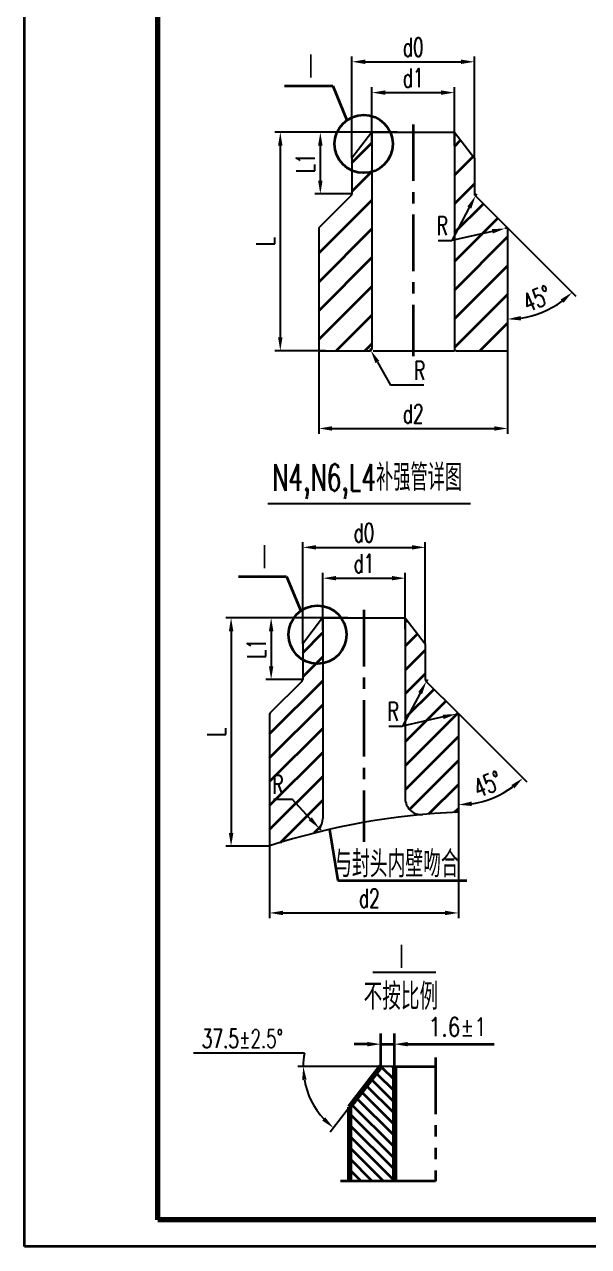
# Model space of a CAD drawing. Header units: millimetres. Extents: x -375 to 18177, y -75 to 6225.
# Drawn here: x -375 to 1212, y -75 to 3366 of the extents above; entities that cross this region are included whole.
import ezdxf
from ezdxf.enums import TextEntityAlignment as Align

# ---------------------------------------------------------------- set-up
doc = ezdxf.new("R2010")
doc.units = ezdxf.units.MM
doc.header["$LTSCALE"] = 5
doc.linetypes.add('CENTER', pattern=[50.8, 31.75, -6.35, 6.35, -6.35])
doc.linetypes.add('PHANTOM', pattern=[63.5, 31.75, -6.35, 6.35, -6.35, 6.35, -6.35])
for name, color, linetype, lineweight in [('1轮廓实线层', 7, 'Continuous', 70), ('2细线层', 4, 'Continuous', 35), ('3中心线层', 1, 'CENTER', 35), ('5剖面线层', 2, 'Continuous', 35), ('6文字层', 3, 'Continuous', 35), ('7标注层', 4, 'Continuous', 35), ('9双点划线层', 6, 'PHANTOM', 35), ('图框层', 7, 'Continuous', 70)]:
    doc.layers.add(name, color=color, linetype=linetype, lineweight=lineweight)
doc.styles.add('HC_GBDIM', font='romans', dxfattribs={"width": 0.667, "bigfont": 'gbcbig'})
doc.styles.add('PC_TEXTSTYLE', font='romans.shx', dxfattribs={"width": 0.8, "bigfont": 'hzfs.shx'})
doc.styles.add('TH_GBDIM', font='romans.shx', dxfattribs={"width": 0.8, "bigfont": 'gbcbig.shx'})
doc.dimstyles.new('HC_GBDIM', dxfattribs={"dimscale": 15, "dimtxt": 3.5, "dimasz": 2.5, "dimexe": 2, "dimexo": 0, "dimgap": 1.5, "dimtad": 1, "dimdec": 1, "dimzin": 0, "dimdsep": 46, "dimtxsty": 'HC_GBDIM', "dimcen": 2.5, "dimclrd": 130, "dimclre": 130, "dimclrt": 3, "dimadec": 0, "dimazin": 0, "dimtfac": 0.714286, "dimtdec": 1, "dimtmove": 0, "dimatfit": 3, "dimfxl": 0, "dimtzin": 0, "dimlwd": -1, "dimlwe": -1, "dimarcsym": 0})
doc.dimstyles.new('TH_GBDIM', dxfattribs={"dimscale": 15, "dimtxt": 3.5, "dimasz": 2.5, "dimexe": 2, "dimexo": 0, "dimgap": 1.5, "dimtad": 1, "dimdec": 1, "dimzin": 0, "dimdsep": 46, "dimtxsty": 'TH_GBDIM', "dimcen": 2.5, "dimclrd": 130, "dimclre": 130, "dimclrt": 3, "dimadec": 0, "dimazin": 0, "dimtfac": 0.714286, "dimtdec": 1, "dimtmove": 0, "dimatfit": 3, "dimfxl": 0, "dimtzin": 0, "dimlwd": -1, "dimlwe": -1, "dimarcsym": 0})

# ---------------------------------------------------------------- blocks, each defined once
blk = doc.blocks.new('*D28')
at = {"color": 130}
for p, q in [((602.3, 3024.2), (602.3, 3188.8)), ((639.8, 3173.8), (796.8, 3173.8)), ((834.3, 3024.2), (834.3, 3188.8))]:
    blk.add_line(p, q, dxfattribs=at)
for points in [[(639.8, 3180), (639.8, 3167.5), (602.3, 3173.8)], [(796.8, 3167.5), (796.8, 3180), (834.3, 3173.8)]]:
    blk.add_solid(points, dxfattribs=at)
at = {"layer": 'Defpoints', "color": 0}
for p in [(834.3, 3173.8), (602.3, 3024.2), (834.3, 3024.2)]:
    blk.add_point(p, dxfattribs=at)
at = {"color": 3, "insert": (718.3, 3215), "char_height": 52.5, "attachment_point": 5, "style": 'HC_GBDIM'}
blk.add_mtext('d1{}{{\\H0.7x;}{}}', dxfattribs=at)
blk = doc.blocks.new('*D29')
at = {"color": 130}
for p, q in [((452.8, 2482.7), (452.8, 2213.2)), ((983.8, 2500), (983.8, 2213.2)), ((490.3, 2228.2), (946.3, 2228.2))]:
    blk.add_line(p, q, dxfattribs=at)
for points in [[(490.3, 2234.4), (490.3, 2221.9), (452.8, 2228.2)], [(946.3, 2221.9), (946.3, 2234.4), (983.8, 2228.2)]]:
    blk.add_solid(points, dxfattribs=at)
at = {"layer": 'Defpoints', "color": 0}
for p in [(452.8, 2482.7), (983.8, 2500), (983.8, 2228.2)]:
    blk.add_point(p, dxfattribs=at)
at = {"color": 3, "insert": (718.3, 2269.4), "char_height": 52.5, "attachment_point": 5, "style": 'HC_GBDIM'}
blk.add_mtext('d2{}{{\\H0.7x;}{}}', dxfattribs=at)
blk = doc.blocks.new('*D30')
at = {"color": 130}
for p, q in [((602, 3062.1), (442.2, 3062.1)), ((457.2, 3024.6), (457.2, 2926)), ((546.1, 2888.5), (442.2, 2888.5))]:
    blk.add_line(p, q, dxfattribs=at)
for points in [[(463.4, 3024.6), (450.9, 3024.6), (457.2, 3062.1)], [(450.9, 2926), (463.4, 2926), (457.2, 2888.5)]]:
    blk.add_solid(points, dxfattribs=at)
at = {"layer": 'Defpoints', "color": 0}
for p in [(602, 3062.1), (457.2, 2888.5), (546.1, 2888.5)]:
    blk.add_point(p, dxfattribs=at)
at = {"color": 3, "insert": (415.9, 2975.3), "char_height": 52.5, "attachment_point": 5, "rotation": 90, "style": 'HC_GBDIM'}
blk.add_mtext('L1{}{{\\H0.7x;}{}}', dxfattribs=at)
blk = doc.blocks.new('*D31')
at = {"color": 130}
blk.add_line((983.8, 2792.9), (1176.1, 2600.6), dxfattribs=at)
blk.add_arc((983.8, 2792.9), 257, 278.3693, 306.6307, dxfattribs=at)
for points in [[(1141.2, 2581.9), (1133, 2591.4), (1165.5, 2611.2)], [(1020.8, 2544.9), (1021.7, 2532.4), (983.8, 2535.9)]]:
    blk.add_solid(points, dxfattribs=at)
at = {"layer": 'Defpoints', "color": 0}
for p in [(892.4, 2884.3), (982.1, 2794.6), (983.8, 2790.4), (1050.3, 2544.7), (983.8, 2447.1)]:
    blk.add_point(p, dxfattribs=at)
at = {"color": 3, "insert": (1066.4, 2593.6), "char_height": 52.5, "attachment_point": 5, "rotation": 22.5, "style": 'HC_GBDIM'}
blk.add_mtext('45%%d{}{{\\H0.7x;}{}}', dxfattribs=at)
blk = doc.blocks.new('*D32')
at = {"color": 130}
for p, q in [((896.6, 2888.5), (893.8, 2883.2)), ((876.2, 2850.1), (826.9, 2757.6)), ((788.5, 2757.6), (826.9, 2757.6))]:
    blk.add_line(p, q, dxfattribs=at)
blk.add_arc((896.6, 2888.5), 6, 225, 241.969, dxfattribs=at)
blk.add_solid([(881.7, 2847.2), (870.6, 2853.1), (893.8, 2883.2)], dxfattribs=at)
at = {"layer": 'Defpoints', "color": 0}
for p in [(893.8, 2883.2), (896.6, 2888.5)]:
    blk.add_point(p, dxfattribs=at)
at = {"color": 3, "insert": (800.2, 2798.9), "char_height": 52.5, "attachment_point": 5, "style": 'HC_GBDIM'}
blk.add_mtext('R{}{{\\H0.7x;}{}}', dxfattribs=at)
blk = doc.blocks.new('*D33')
at = {"color": 130}
for p, q in [((983.4, 2792.7), (977.5, 2791.4)), ((788.5, 2757.6), (826.9, 2757.6)), ((940.9, 2783.2), (826.9, 2757.6))]:
    blk.add_line(p, q, dxfattribs=at)
blk.add_solid([(942.3, 2777.1), (939.5, 2789.3), (977.5, 2791.4)], dxfattribs=at)
at = {"layer": 'Defpoints', "color": 0}
for p in [(977.5, 2791.4), (983.4, 2792.7)]:
    blk.add_point(p, dxfattribs=at)
at = {"color": 3, "insert": (800.2, 2798.9), "char_height": 52.5, "attachment_point": 5, "style": 'HC_GBDIM'}
blk.add_mtext('R{}{{\\H0.7x;}{}}', dxfattribs=at)
blk = doc.blocks.new('*D34')
at = {"color": 130}
for p, q in [((596.3, 2453.1), (599.3, 2447.9)), ((617.7, 2415.2), (654.4, 2349.8)), ((748.1, 2349.8), (654.4, 2349.8))]:
    blk.add_line(p, q, dxfattribs=at)
blk.add_solid([(623.1, 2418.3), (612.2, 2412.2), (599.3, 2447.9)], dxfattribs=at)
at = {"layer": 'Defpoints', "color": 0}
for p in [(596.3, 2453.1), (599.3, 2447.9)]:
    blk.add_point(p, dxfattribs=at)
at = {"color": 3, "insert": (736.4, 2391.1), "char_height": 52.5, "attachment_point": 5, "style": 'HC_GBDIM'}
blk.add_mtext('R{}{{\\H0.7x;}{}}', dxfattribs=at)
blk = doc.blocks.new('*D35')
at = {"color": 130}
for p, q in [((546.1, 2989.1), (546.1, 3275.6)), ((890.6, 2989.1), (890.6, 3275.6)), ((583.6, 3260.6), (853.1, 3260.6))]:
    blk.add_line(p, q, dxfattribs=at)
for points in [[(583.6, 3266.8), (583.6, 3254.3), (546.1, 3260.6)], [(853.1, 3254.3), (853.1, 3266.8), (890.6, 3260.6)]]:
    blk.add_solid(points, dxfattribs=at)
at = {"layer": 'Defpoints', "color": 0}
for p in [(890.6, 3260.6), (546.1, 2989.1), (890.6, 2989.1)]:
    blk.add_point(p, dxfattribs=at)
at = {"color": 3, "insert": (718.3, 3301.8), "char_height": 52.5, "attachment_point": 5, "style": 'HC_GBDIM'}
blk.add_mtext('d0{}{{\\H0.7x;}{}}', dxfattribs=at)
blk = doc.blocks.new('*D36')
at = {"color": 130}
for p, q in [((673.4, 3062.1), (329.6, 3062.1)), ((344.6, 3024.6), (344.6, 2484.6)), ((471.5, 2447.1), (329.6, 2447.1))]:
    blk.add_line(p, q, dxfattribs=at)
for points in [[(350.8, 3024.6), (338.3, 3024.6), (344.6, 3062.1)], [(338.3, 2484.6), (350.8, 2484.6), (344.6, 2447.1)]]:
    blk.add_solid(points, dxfattribs=at)
at = {"layer": 'Defpoints', "color": 0}
for p in [(673.4, 3062.1), (344.6, 2447.1), (471.5, 2447.1)]:
    blk.add_point(p, dxfattribs=at)
at = {"color": 3, "insert": (303.3, 2754.6), "char_height": 52.5, "attachment_point": 5, "rotation": 90, "style": 'HC_GBDIM'}
blk.add_mtext('L{}{{\\H0.7x;}{}}', dxfattribs=at)
blk = doc.blocks.new('*D37')
at = {"color": 130}
for p, q in [((464, 1659.9), (464, 1821.7)), ((501.5, 1806.7), (658.5, 1806.7)), ((696, 1663.4), (696, 1821.7))]:
    blk.add_line(p, q, dxfattribs=at)
for points in [[(501.5, 1812.9), (501.5, 1800.4), (464, 1806.7)], [(658.5, 1800.4), (658.5, 1812.9), (696, 1806.7)]]:
    blk.add_solid(points, dxfattribs=at)
at = {"layer": 'Defpoints', "color": 0}
for p in [(696, 1806.7), (464, 1659.9), (696, 1663.4)]:
    blk.add_point(p, dxfattribs=at)
at = {"color": 3, "insert": (580, 1847.9), "char_height": 52.5, "attachment_point": 5, "style": 'HC_GBDIM'}
blk.add_mtext('d1{}{{\\H0.7x;}{}}', dxfattribs=at)
blk = doc.blocks.new('*D38')
at = {"color": 130}
for p, q in [((845.5, 1190.6), (845.5, 849.3)), ((314.5, 1090.5), (314.5, 849.3)), ((352, 864.3), (808, 864.3))]:
    blk.add_line(p, q, dxfattribs=at)
for points in [[(352, 870.5), (352, 858), (314.5, 864.3)], [(808, 858), (808, 870.5), (845.5, 864.3)]]:
    blk.add_solid(points, dxfattribs=at)
at = {"layer": 'Defpoints', "color": 0}
for p in [(845.5, 1190.6), (314.5, 1090.5), (845.5, 864.3)]:
    blk.add_point(p, dxfattribs=at)
at = {"color": 3, "insert": (595.1, 905.5), "char_height": 52.5, "attachment_point": 5, "style": 'HC_GBDIM'}
blk.add_mtext('d2{}{{\\H0.7x;}{}}', dxfattribs=at)
blk = doc.blocks.new('*D39')
at = {"color": 130}
for p, q in [((463.7, 1695), (303.8, 1695)), ((318.8, 1657.5), (318.8, 1559)), ((407.7, 1521.5), (303.8, 1521.5))]:
    blk.add_line(p, q, dxfattribs=at)
for points in [[(325.1, 1657.5), (312.6, 1657.5), (318.8, 1695)], [(312.6, 1559), (325.1, 1559), (318.8, 1521.5)]]:
    blk.add_solid(points, dxfattribs=at)
at = {"layer": 'Defpoints', "color": 0}
for p in [(463.7, 1695), (318.8, 1521.5), (407.7, 1521.5)]:
    blk.add_point(p, dxfattribs=at)
at = {"color": 3, "insert": (277.6, 1608.2), "char_height": 52.5, "attachment_point": 5, "rotation": 90, "style": 'HC_GBDIM'}
blk.add_mtext('L1{}{{\\H0.7x;}{}}', dxfattribs=at)
blk = doc.blocks.new('*D40')
at = {"color": 130}
blk.add_line((845.5, 1425.8), (1037.8, 1233.5), dxfattribs=at)
blk.add_arc((845.5, 1425.8), 257, 278.3693, 306.6307, dxfattribs=at)
for points in [[(1002.9, 1214.9), (994.7, 1224.3), (1027.2, 1244.1)], [(882.4, 1177.8), (883.3, 1165.3), (845.5, 1168.8)]]:
    blk.add_solid(points, dxfattribs=at)
at = {"layer": 'Defpoints', "color": 0}
for p in [(754, 1517.2), (843.7, 1427.5), (845.5, 1423.3), (912, 1177.6), (845.5, 1148.2)]:
    blk.add_point(p, dxfattribs=at)
at = {"color": 3, "insert": (928, 1226.5), "char_height": 52.5, "attachment_point": 5, "rotation": 22.5, "style": 'HC_GBDIM'}
blk.add_mtext('45%%d{}{{\\H0.7x;}{}}', dxfattribs=at)
blk = doc.blocks.new('*D41')
at = {"color": 130}
for p, q in [((758.3, 1521.5), (755.5, 1516.2)), ((737.8, 1483.1), (688.6, 1390.5)), ((650.2, 1390.5), (688.6, 1390.5))]:
    blk.add_line(p, q, dxfattribs=at)
blk.add_arc((758.3, 1521.5), 6, 225, 241.969, dxfattribs=at)
blk.add_solid([(743.4, 1480.2), (732.3, 1486), (755.5, 1516.2)], dxfattribs=at)
at = {"layer": 'Defpoints', "color": 0}
for p in [(755.5, 1516.2), (758.3, 1521.5)]:
    blk.add_point(p, dxfattribs=at)
at = {"color": 3, "insert": (661.9, 1431.8), "char_height": 52.5, "attachment_point": 5, "style": 'HC_GBDIM'}
blk.add_mtext('R{}{{\\H0.7x;}{}}', dxfattribs=at)
blk = doc.blocks.new('*D42')
at = {"color": 130}
for p, q in [((802.6, 1416.1), (688.6, 1390.5)), ((845, 1425.6), (839.2, 1424.3)), ((650.2, 1390.5), (688.6, 1390.5))]:
    blk.add_line(p, q, dxfattribs=at)
blk.add_solid([(804, 1410), (801.2, 1422.2), (839.2, 1424.3)], dxfattribs=at)
at = {"layer": 'Defpoints', "color": 0}
for p in [(839.2, 1424.3), (845, 1425.6)]:
    blk.add_point(p, dxfattribs=at)
at = {"color": 3, "insert": (661.9, 1431.8), "char_height": 52.5, "attachment_point": 5, "style": 'HC_GBDIM'}
blk.add_mtext('R{}{{\\H0.7x;}{}}', dxfattribs=at)
blk = doc.blocks.new('*D43')
at = {"color": 130}
for p, q in [((325.9, 1184.2), (377.6, 1184.2)), ((428.9, 1129.5), (377.6, 1184.2)), ((458.6, 1097.7), (454.5, 1102.1))]:
    blk.add_line(p, q, dxfattribs=at)
blk.add_solid([(424.3, 1125.2), (433.4, 1133.7), (454.5, 1102.1)], dxfattribs=at)
at = {"layer": 'Defpoints', "color": 0}
for p in [(454.5, 1102.1), (458.6, 1097.7)]:
    blk.add_point(p, dxfattribs=at)
at = {"color": 3, "insert": (337.6, 1225.5), "char_height": 52.5, "attachment_point": 5, "style": 'HC_GBDIM'}
blk.add_mtext('R{}{{\\H0.7x;}{}}', dxfattribs=at)
blk = doc.blocks.new('*D44')
at = {"color": 130}
for p, q in [((407.7, 1622), (407.7, 1908.5)), ((445.2, 1893.5), (714.8, 1893.5)), ((752.3, 1622), (752.3, 1908.5))]:
    blk.add_line(p, q, dxfattribs=at)
for points in [[(445.2, 1899.7), (445.2, 1887.2), (407.7, 1893.5)], [(714.8, 1887.2), (714.8, 1899.7), (752.3, 1893.5)]]:
    blk.add_solid(points, dxfattribs=at)
at = {"layer": 'Defpoints', "color": 0}
for p in [(752.3, 1893.5), (407.7, 1622), (752.3, 1622)]:
    blk.add_point(p, dxfattribs=at)
at = {"color": 3, "insert": (580, 1934.7), "char_height": 52.5, "attachment_point": 5, "style": 'HC_GBDIM'}
blk.add_mtext('d0{}{{\\H0.7x;}{}}', dxfattribs=at)
blk = doc.blocks.new('*D45')
at = {"color": 130}
for p, q in [((535, 1695), (191.2, 1695)), ((206.2, 1657.5), (206.2, 1089.6)), ((314.5, 1052.1), (191.2, 1052.1))]:
    blk.add_line(p, q, dxfattribs=at)
for points in [[(212.5, 1657.5), (200, 1657.5), (206.2, 1695)], [(200, 1089.6), (212.5, 1089.6), (206.2, 1052.1)]]:
    blk.add_solid(points, dxfattribs=at)
at = {"layer": 'Defpoints', "color": 0}
for p in [(535, 1695), (206.2, 1052.1), (314.5, 1052.1)]:
    blk.add_point(p, dxfattribs=at)
at = {"color": 3, "insert": (165, 1373.5), "char_height": 52.5, "attachment_point": 5, "rotation": 90, "style": 'HC_GBDIM'}
blk.add_mtext('L{}{{\\H0.7x;}{}}', dxfattribs=at)
blk = doc.blocks.new('*D48')
at = {"layer": '7标注层', "color": 130}
for p, q in [((627.1, 431.8), (627.1, 524.8)), ((665.6, 431.8), (665.6, 524.8)), ((589.6, 494.8), (552.1, 494.8)), ((627.1, 494.8), (665.6, 494.8)), ((703.1, 494.8), (946.1, 494.8))]:
    blk.add_line(p, q, dxfattribs=at)
for points in [[(589.6, 488.6), (589.6, 501.1), (627.1, 494.8)], [(703.1, 501.1), (703.1, 488.6), (665.6, 494.8)]]:
    blk.add_solid(points, dxfattribs=at)
at = {"layer": 'Defpoints', "color": 0}
for p in [(665.6, 494.8), (627.1, 431.8), (665.6, 431.8)]:
    blk.add_point(p, dxfattribs=at)
at = {"layer": '7标注层', "color": 3, "insert": (843.3, 543.6), "char_height": 52.5, "attachment_point": 5, "style": 'TH_GBDIM'}
blk.add_mtext('1.6{}{{\\H0.7x;{\\H1.4x;\\A1%%p1}}{}}', dxfattribs=at)
blk = doc.blocks.new('*D46')
at = {"color": 130}
for p, q in [((412.4, 469.1), (100.8, 469.1)), ((627.1, 431.8), (394.2, 431.8)), ((539.2, 317.2), (485.3, 246.9))]:
    blk.add_line(p, q, dxfattribs=at)
for start, end in [(170.1313, 180), (189.8687, 222.6313)]:
    blk.add_arc((627.1, 431.8), 218, start, end, dxfattribs=at)
for points in [[(418.6, 395), (406.1, 393.9), (409.2, 431.8)], [(462.5, 279.5), (471, 288.8), (494.4, 258.8)]]:
    blk.add_solid(points, dxfattribs=at)
at = {"layer": 'Defpoints', "color": 0}
for p in [(627.1, 431.8), (627.1, 431.8), (665.6, 431.8), (539.2, 317.2), (448.6, 306.8)]:
    blk.add_point(p, dxfattribs=at)
at = {"color": 3, "insert": (237.8, 510.4), "char_height": 52.5, "attachment_point": 5, "style": 'HC_GBDIM'}
blk.add_mtext('37.5{}{{\\H0.7x;{\\H1.4x;\\A1%%p2.5%%d}}{}}', dxfattribs=at)
blk = doc.blocks.new('*U47')
at = {"layer": '2细线层'}
for p, q in [((-375, -75), (-375, 6225)), ((4080, -75), (-375, -75))]:
    blk.add_line(p, q, dxfattribs=at)
at = {"layer": '图框层'}
for p, q in [((0, 0), (0, 6150)), ((4005, 0), (0, 0))]:
    blk.add_line(p, q, dxfattribs=at)

msp = doc.modelspace()

# ---------------------------------------------------------------- hatches: boundary and pattern name
at = {"layer": '5剖面线层'}
h = msp.add_hatch(dxfattribs=at)
h.set_pattern_fill('ANSI31', color=256, scale=18, style=0)
h.set_pattern_definition([(45, (-426.204, -178.26), (-40.41115, 40.41115), [])])
h.paths.add_polyline_path([(546.054, 2989.098), (546.054, 2888.545, -0.19891237), (544.297, 2884.303), (454.603, 2794.609, 0.19891237), (452.846, 2790.367), (452.846, 2447.141), (596.348, 2447.141, 0.41421356), (602.348, 2453.141), (602.048, 3062.071)])
h.paths.add_polyline_path([(834.307, 3062.071), (834.307, 2453.141, 0.41421356), (840.307, 2447.141), (983.808, 2447.141), (983.808, 2790.367, 0.19891237), (982.051, 2794.609), (892.358, 2884.303, -0.19891237), (890.6, 2888.545), (890.6, 2989.098), (834.607, 3062.071)], is_closed=False)
h = msp.add_hatch(dxfattribs=at)
h.set_pattern_fill('ANSI31', color=256, scale=15, style=0)
h.set_pattern_definition([(45, (-37.763, 612.233), (-33.676, 33.676), [])])
h.paths.add_polyline_path([(845.489, 1148.211), (845.489, 1423.307, 0.19891237), (843.732, 1427.549), (754.038, 1517.243, -0.19891237), (752.281, 1521.485), (752.281, 1622.038), (695.987, 1695.011), (695.987, 1186.111, 0.44185075), (745.185, 1141.307, -0.01235467)])
h.paths.add_polyline_path([(314.526, 1053.267, -0.01479149), (430.193, 1086.565, 0.34254746), (464.028, 1130.158), (463.728, 1695.011), (407.734, 1622.038), (407.734, 1521.485, -0.19891237), (405.977, 1517.243), (316.284, 1427.549, 0.19891237), (314.526, 1423.307)])
h.paths.add_polyline_path([(312.806, 1277.956), (362.401, 1277.956), (362.401, 1172.956), (312.806, 1172.956)], flags=9)
h = msp.add_hatch(dxfattribs=at)
h.set_pattern_fill('ANSI31', color=256, scale=7.02, style=0)
h.set_pattern_definition([(135, (6624.154, -1214.809), (15.76035, 15.76035), [])])
h.paths.add_polyline_path([(539.204, 317.188), (627.137, 431.785), (665.564, 431.785), (665.564, 109.538), (539.204, 109.538)])

# ---------------------------------------------------------------- linework, layer by layer
for p, q in [((602.048, 3062.071), (546.054, 2989.098)), ((602.048, 3062.071), (834.607, 3062.071)), ((602.348, 3062.071), (602.348, 2453.141)), ((834.307, 3062.071), (834.307, 2453.141)), ((834.607, 3062.071), (890.6, 2989.098)), ((546.054, 2989.098), (546.054, 2888.545)), ((890.6, 2989.098), (890.6, 2888.545)), ((544.297, 2884.303), (454.603, 2794.609)), ((892.358, 2884.303), (982.051, 2794.609)), ((452.846, 2790.367), (452.846, 2447.141)), ((983.808, 2790.367), (983.808, 2447.141)), ((452.846, 2447.141), (596.348, 2447.141)), ((605.824, 2447.141), (834.419, 2447.141)), ((840.307, 2447.141), (983.808, 2447.141)), ((309.871, 2016.773), (879.2, 2016.773)), ((463.728, 1695.011), (407.734, 1622.038)), ((463.728, 1695.011), (696.287, 1695.011)), ((464.028, 1695.011), (464.028, 1130.158)), ((695.987, 1695.011), (695.987, 1186.111)), ((696.287, 1695.011), (752.281, 1622.038)), ((407.734, 1622.038), (407.734, 1521.485)), ((752.281, 1622.038), (752.281, 1521.485)), ((405.977, 1517.243), (316.284, 1427.549)), ((754.038, 1517.243), (843.732, 1427.549)), ((314.526, 1423.307), (314.526, 1052.065)), ((845.489, 1423.307), (845.489, 1148.211)), ((782.063, 696.652), (605.191, 696.652)), ((665.564, 431.785), (627.137, 431.785))]:
    msp.add_line(p, q)
for centre, radius, start, end in [((540.054, 2888.545), 6, 315, 0), ((896.6, 2888.545), 6, 180, 225), ((458.846, 2790.367), 6, 135, 180), ((977.808, 2790.367), 6, 0, 45), ((596.348, 2453.141), 6, 270, 0), ((840.307, 2453.141), 6, 180, 270), ((401.734, 1521.485), 6, 315, 0), ((758.281, 1521.485), 6, 180, 225), ((320.526, 1423.307), 6, 135, 180), ((839.489, 1423.307), 6, 0, 45), ((740.987, 1186.111), 45, 180, 275.353098), ((935.017, -884.603), 2034.785, 92.52176, 107.754651), ((419.028, 1130.158), 45, 284.364938, 0)]:
    msp.add_arc(centre, radius, start, end)
at = {"layer": '1轮廓实线层'}
for p, q in [((627.137, 431.785), (539.204, 317.188)), ((665.564, 431.785), (665.564, 109.538)), ((539.204, 317.188), (539.204, 109.538))]:
    msp.add_line(p, q, dxfattribs=at)
at = {"layer": '2细线层'}
for p, q in [((356.717, 3193.157), (492.317, 3193.157)), ((492.317, 3193.157), (532.003, 3095.979)), ((226.784, 1811.7), (362.384, 1811.7)), ((362.384, 1811.7), (402.07, 1714.522)), ((482.941, 1099.433), (506.884, 955.655)), ((506.884, 955.655), (868.938, 955.655)), ((665.564, 431.785), (781.095, 431.785)), ((781.095, 109.538), (514.326, 109.538))]:
    msp.add_line(p, q, dxfattribs=at)
for centre in [(579.216, 3029.231), (449.282, 1647.775)]:
    msp.add_circle(centre, 81.757, dxfattribs=at)
at = {"layer": '3中心线层'}
for p, q in [((718.327, 3084.2), (718.327, 2431.533)), ((580.008, 1717.14), (580.008, 1064.473))]:
    msp.add_line(p, q, dxfattribs=at)
at = {"layer": '9双点划线层'}
msp.add_line((781.095, 456.804), (781.095, 109.538), dxfattribs=at)

# ---------------------------------------------------------------- block references
at = {"layer": '图框层'}
msp.add_blockref('*U47', (0, 0), dxfattribs=at)

# ---------------------------------------------------------------- texts
at = {"layer": '6文字层', "style": 'PC_TEXTSTYLE'}
for s, width, p in [('Ⅰ', 0.667, (405.441, 3208.76)), ('N4,N6,L4补强管详图', 0.645, (321.638, 2052.595)), ('Ⅰ', 0.667, (275.508, 1827.303)), ('与封头内壁吻合', 0.667, (496.22, 964.449)), ('不按比例', 0.7, (578.803, 591.484))]:
    msp.add_text(s, height=75, dxfattribs=dict(at, width=width)).set_placement(p)
at = {"layer": '6文字层', "style": 'PC_TEXTSTYLE', "width": 0.7}
msp.add_text('Ⅰ', height=75, dxfattribs=at).set_placement((685.608, 701.753), align=Align.CENTER)

# ---------------------------------------------------------------- dimensions: what is measured, and where the dimension line sits
for base, p1, p2, text, override, picture, middle in [((890.6, 3260.555), (546.054, 2989.098), (890.6, 2989.098), 'd0{}{{\\H0.7x;}{}}', {"dimexe": 1, "dimgap": 1}, '*D35', (718.327, 3301.805)), ((834.307, 3173.754), (602.348, 3024.247), (834.307, 3024.247), 'd1{}{{\\H0.7x;}{}}', {"dimexe": 1, "dimgap": 1, "dimdec": 2}, '*D28', (718.327, 3215.004)), ((752.281, 1893.495), (407.734, 1622.038), (752.281, 1622.038), 'd0{}{{\\H0.7x;}{}}', {"dimexe": 1, "dimgap": 1}, '*D44', (580.008, 1934.745)), ((695.987, 1806.694), (464.028, 1659.925), (695.987, 1663.4), 'd1{}{{\\H0.7x;}{}}', {"dimexe": 1, "dimgap": 1, "dimdec": 2}, '*D37', (580.008, 1847.944))]:
    dim = msp.add_linear_dim(base=base, p1=p1, p2=p2, text=text, dimstyle='HC_GBDIM', override=override)
    dim.commit()
    dim.dimension.update_dxf_attribs({"geometry": picture, "text_midpoint": middle})
for base, p1, p2, text, override, picture, middle in [((344.551, 2447.141), (673.36, 3062.071), (471.527, 2447.141), 'L{}{{\\H0.7x;}{}}', {"dimexe": 1, "dimgap": 1}, '*D36', (303.301, 2754.606)), ((457.164, 2888.545), (602.048, 3062.071), (546.054, 2888.545), 'L1{}{{\\H0.7x;}{}}', {"dimexe": 1, "dimgap": 1, "dimdec": 2}, '*D30', (415.914, 2975.308)), ((206.231, 1052.065), (535.041, 1695.011), (314.526, 1052.065), 'L{}{{\\H0.7x;}{}}', {"dimexe": 1, "dimgap": 1}, '*D45', (164.981, 1373.538)), ((318.844, 1521.485), (463.728, 1695.011), (407.734, 1521.485), 'L1{}{{\\H0.7x;}{}}', {"dimexe": 1, "dimgap": 1, "dimdec": 2}, '*D39', (277.594, 1608.248))]:
    dim = msp.add_linear_dim(base=base, p1=p1, p2=p2, angle=90, text=text, dimstyle='HC_GBDIM', override=override)
    dim.commit()
    dim.dimension.update_dxf_attribs({"geometry": picture, "text_midpoint": middle})
for center, mpoint, override, picture, middle in [((896.6, 2888.545), (893.781, 2883.249), {"dimexe": 1, "dimgap": 1, "dimtoh": 32765, "dimlfac": 1, "dimatfit": 0}, '*D32', (800.215, 2757.606)), ((983.352, 2792.663), (977.497, 2791.351), {"dimexe": 1, "dimgap": 1, "dimtoh": 1, "dimtxsty": 'HC_GBDIM', "dimatfit": 0}, '*D33', (826.888, 2757.606)), ((596.348, 2453.141), (599.287, 2447.91), {"dimexe": 1, "dimgap": 1, "dimtoh": 1, "dimlfac": 1, "dimtxsty": 'HC_GBDIM', "dimatfit": 0}, '*D34', (736.429, 2349.833)), ((758.281, 1521.485), (755.461, 1516.189), {"dimexe": 1, "dimgap": 1, "dimtoh": 32765, "dimlfac": 1, "dimatfit": 0}, '*D41', (661.895, 1390.546)), ((845.032, 1425.603), (839.177, 1424.291), {"dimexe": 1, "dimgap": 1, "dimtoh": 1, "dimtxsty": 'HC_GBDIM', "dimatfit": 0}, '*D42', (688.568, 1390.546)), ((458.621, 1097.719), (454.519, 1102.098), {"dimexe": 1, "dimgap": 1, "dimtoh": 1, "dimlfac": 1, "dimtxsty": 'HC_GBDIM', "dimatfit": 0}, '*D43', (337.603, 1184.206))]:
    dim = msp.add_radius_dim(center=center, mpoint=mpoint, text='R{}{{\\H0.7x;}{}}', dimstyle='HC_GBDIM', override=override)
    dim.commit()
    dim.dimension.update_dxf_attribs({"geometry": picture, "text_midpoint": middle, "dimtype": 164})
for base, line1, line2, text, override, picture, middle in [((1050.313, 2544.655), ((892.358, 2884.303), (982.051, 2794.609)), ((983.808, 2790.367), (983.808, 2447.141)), '<>{}{{\\H0.7x;}{}}', {"dimexe": 1, "dimgap": 1, "dimtoh": 1, "dimdec": 0, "dimadec": 0}, '*D31', (1066.354, 2593.569)), ((911.993, 1177.595), ((754.038, 1517.243), (843.732, 1427.549)), ((845.489, 1423.307), (845.489, 1148.211)), '<>{}{{\\H0.7x;}{}}', {"dimexe": 1, "dimgap": 1, "dimtoh": 1, "dimdec": 0, "dimadec": 0}, '*D40', (928.035, 1226.509)), ((448.573, 306.753), ((665.564, 431.785), (627.137, 431.785)), ((627.137, 431.785), (539.204, 317.188)), '37.5{}{{\\H0.7x;{\\H1.4x;\\A1%%p2.5%%d}}{}}', {"dimexe": 1, "dimgap": 1, "dimtoh": 1, "dimadec": 1}, '*D46', (237.831, 510.396))]:
    dim = msp.add_angular_dim_2l(base=base, line1=line1, line2=line2, text=text, dimstyle='HC_GBDIM', override=override)
    dim.commit()
    dim.dimension.update_dxf_attribs({"geometry": picture, "text_midpoint": middle})
for base, p1, p2, picture, middle in [((983.808, 2228.198), (452.846, 2482.68), (983.808, 2499.983), '*D29', (718.327, 2228.198)), ((845.489, 864.251), (314.526, 1090.506), (845.489, 1190.565), '*D38', (595.089, 864.251))]:
    dim = msp.add_linear_dim(base=base, p1=p1, p2=p2, text='d2{}{{\\H0.7x;}{}}', dimstyle='HC_GBDIM', override={"dimexe": 1, "dimgap": 1, "dimdec": 2})
    dim.commit()
    dim.dimension.update_dxf_attribs({"geometry": picture, "text_midpoint": middle, "dimtype": 160})
at = {"layer": '7标注层'}
dim = msp.add_linear_dim(base=(665.564, 494.808), p1=(627.137, 431.785), p2=(665.564, 431.785), text='1.6{}{{\\H0.7x;{\\H1.4x;\\A1%%p1}}{}}', dimstyle='TH_GBDIM', override={"dimdec": 2}, dxfattribs=at)
dim.commit()
dim.dimension.update_dxf_attribs({"geometry": '*D48', "text_midpoint": (843.324, 494.808), "dimtype": 160})

doc.saveas('drawing.dxf')
